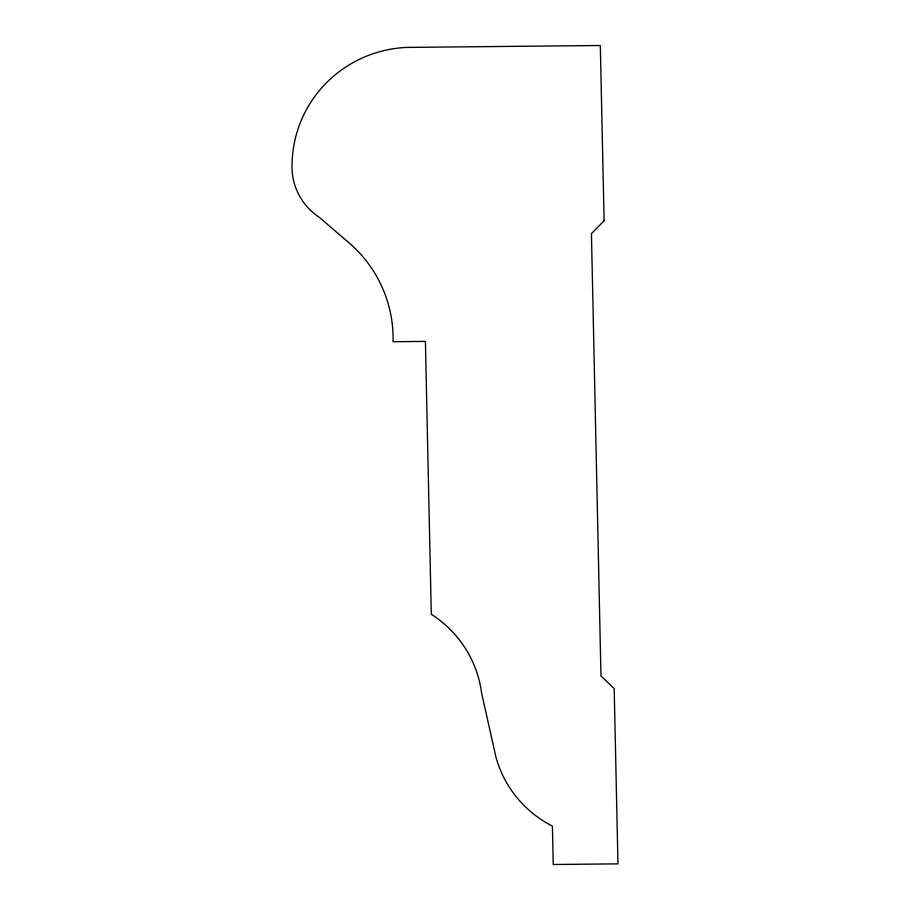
<?xml version="1.0" encoding="UTF-8"?>
<svg xmlns="http://www.w3.org/2000/svg" width="910" height="910" viewBox="0 0 910 910"><rect width="100%" height="100%" fill="white"/><g stroke="black" fill="none" stroke-linecap="round" stroke-linejoin="round"><path stroke-width="1.36" d="M604.104 220.732L591.432 233.642L600.964 675.971L614.193 688.631L617.97 863.863L553.235 864.5L552.415 826.143A110.303 108.461 20.9 0 1 496.064 757.598L481.583 692.988A110.736 108.881 20.9 0 0 431.295 614.261L425.414 341.398L393.04 341.716A127.4 125.273 20.9 0 0 345.527 239.876L319.637 217.592A61.004 59.992 20.9 0 1 292.087 163.663A121.997 119.949 20.9 0 1 406.122 47.422L600.316 45.5L604.104 220.732"/></g></svg>
